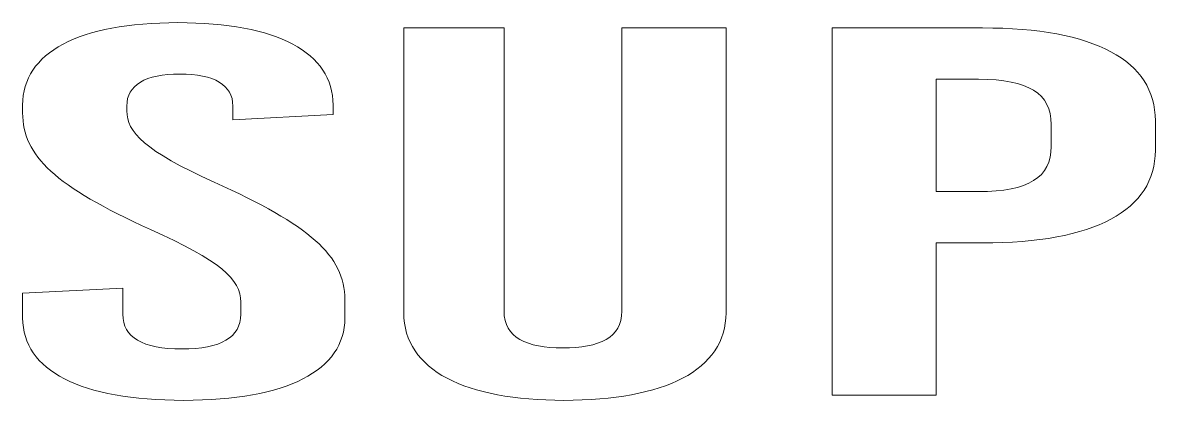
# Model space of a CAD drawing. Header units: inches. Extents: x 0.8 to 14.2, y -17.5 to -0.5.
# Drawn here: x 0.816 to 4.072, y -17.524 to -16.439 of the extents above; entities that cross this region are included whole.
import ezdxf

# ---------------------------------------------------------------- set-up
doc = ezdxf.new("R2010")
doc.units = ezdxf.units.IN
doc.header["$MEASUREMENT"] = 0
doc.layers.add('Layer 1', color=7, linetype='Continuous')

# ---------------------------------------------------------------- blocks, each defined once
blk = doc.blocks.new('block 62')
at = {"layer": 'Layer 1', "lineweight": 0}
for points, knots in [([(3.5752, -16.4544), (3.5752, -16.4544), (3.143, -16.4544), (3.143, -16.4544), (3.143, -16.4544), (3.143, -17.5093), (3.143, -17.5093), (3.143, -17.5093), (3.4424, -17.5093), (3.4424, -17.5093), (3.4424, -17.5093), (3.4424, -17.0723), (3.4424, -17.0723), (3.4424, -17.0723), (3.5752, -17.0723), (3.5752, -17.0723), (3.8972, -17.0723), (4.0723, -16.9788), (4.0723, -16.8055), (4.0723, -16.8055), (4.0723, -16.7211), (4.0723, -16.7211), (4.0723, -16.5478), (3.8972, -16.4544), (3.5752, -16.4544)], [0, 0, 0, 0, 1, 1, 1, 2, 2, 2, 3, 3, 3, 4, 4, 4, 5, 5, 5, 6, 6, 6, 7, 7, 7, 8, 8, 8, 8]), ([(3.7729, -16.795), (3.7729, -16.8839), (3.7079, -16.9246), (3.5639, -16.9246), (3.5639, -16.9246), (3.4424, -16.9246), (3.4424, -16.9246), (3.4424, -16.9246), (3.4424, -16.6021), (3.4424, -16.6021), (3.4424, -16.6021), (3.5639, -16.6021), (3.5639, -16.6021), (3.7079, -16.6021), (3.7729, -16.6428), (3.7729, -16.7317), (3.7729, -16.7317), (3.7729, -16.795), (3.7729, -16.795)], [0, 0, 0, 0, 1, 1, 1, 2, 2, 2, 3, 3, 3, 4, 4, 4, 5, 5, 5, 6, 6, 6, 6])]:
    blk.add_open_spline(points, degree=3, knots=knots, dxfattribs=at)
blk = doc.blocks.new('block 2')
at = {"layer": 'Layer 1', "lineweight": 0}
for points, knots in [([(1.3664, -16.8974), (1.1658, -16.807), (1.115, -16.7543), (1.115, -16.6925), (1.115, -16.6925), (1.115, -16.6789), (1.115, -16.6789), (1.115, -16.6186), (1.1687, -16.587), (1.2675, -16.587), (1.3664, -16.587), (1.42, -16.6186), (1.42, -16.6789), (1.42, -16.6789), (1.42, -16.7181), (1.42, -16.7181), (1.42, -16.7181), (1.7082, -16.703), (1.7082, -16.703), (1.7082, -16.703), (1.7082, -16.6759), (1.7082, -16.6759), (1.7082, -16.5252), (1.5471, -16.4393), (1.2619, -16.4393), (0.9766, -16.4393), (0.8156, -16.5252), (0.8156, -16.6759), (0.8156, -16.6759), (0.8156, -16.6985), (0.8156, -16.6985), (0.8156, -16.8221), (0.9088, -16.9095), (1.1828, -17.0331), (1.3833, -17.1235), (1.4426, -17.1762), (1.4426, -17.2426), (1.4426, -17.2426), (1.4426, -17.2772), (1.4426, -17.2772), (1.4426, -17.3435), (1.3861, -17.3767), (1.2732, -17.3767), (1.1602, -17.3767), (1.1037, -17.3435), (1.1037, -17.2772), (1.1037, -17.2772), (1.1037, -17.2019), (1.1037, -17.2019), (1.1037, -17.2019), (0.8156, -17.2169), (0.8156, -17.2169), (0.8156, -17.2169), (0.8156, -17.2878), (0.8156, -17.2878), (0.8156, -17.4385), (0.9822, -17.5244), (1.2788, -17.5244), (1.5754, -17.5244), (1.742, -17.4385), (1.742, -17.2878), (1.742, -17.2878), (1.742, -17.235), (1.742, -17.235), (1.742, -17.1084), (1.6404, -17.021), (1.3664, -16.8974)], [0, 0, 0, 0, 1, 1, 1, 2, 2, 2, 3, 3, 3, 4, 4, 4, 5, 5, 5, 6, 6, 6, 7, 7, 7, 8, 8, 8, 9, 9, 9, 10, 10, 10, 11, 11, 11, 12, 12, 12, 13, 13, 13, 14, 14, 14, 15, 15, 15, 16, 16, 16, 17, 17, 17, 18, 18, 18, 19, 19, 19, 20, 20, 20, 21, 21, 21, 22, 22, 22, 22]), ([(2.5386, -17.2682), (2.5386, -17.345), (2.4736, -17.3737), (2.3691, -17.3737), (2.2646, -17.3737), (2.1996, -17.345), (2.1996, -17.2682), (2.1996, -17.2682), (2.1996, -16.4544), (2.1996, -16.4544), (2.1996, -16.4544), (1.9115, -16.4544), (1.9115, -16.4544), (1.9115, -16.4544), (1.9115, -17.2727), (1.9115, -17.2727), (1.9115, -17.4385), (2.0895, -17.5244), (2.3719, -17.5244), (2.66, -17.5244), (2.838, -17.4385), (2.838, -17.2727), (2.838, -17.2727), (2.838, -16.4544), (2.838, -16.4544), (2.838, -16.4544), (2.5386, -16.4544), (2.5386, -16.4544), (2.5386, -16.4544), (2.5386, -17.2682), (2.5386, -17.2682)], [0, 0, 0, 0, 1, 1, 1, 2, 2, 2, 3, 3, 3, 4, 4, 4, 5, 5, 5, 6, 6, 6, 7, 7, 7, 8, 8, 8, 9, 9, 9, 10, 10, 10, 10])]:
    blk.add_open_spline(points, degree=3, knots=knots, dxfattribs=at)
at = {"layer": 'Layer 1'}
blk.add_blockref('block 62', (0, 0), dxfattribs=at)

msp = doc.modelspace()

# ---------------------------------------------------------------- block references
at = {"layer": 'Layer 1'}
msp.add_blockref('block 2', (0, 0), dxfattribs=at)

doc.saveas('drawing.dxf')
